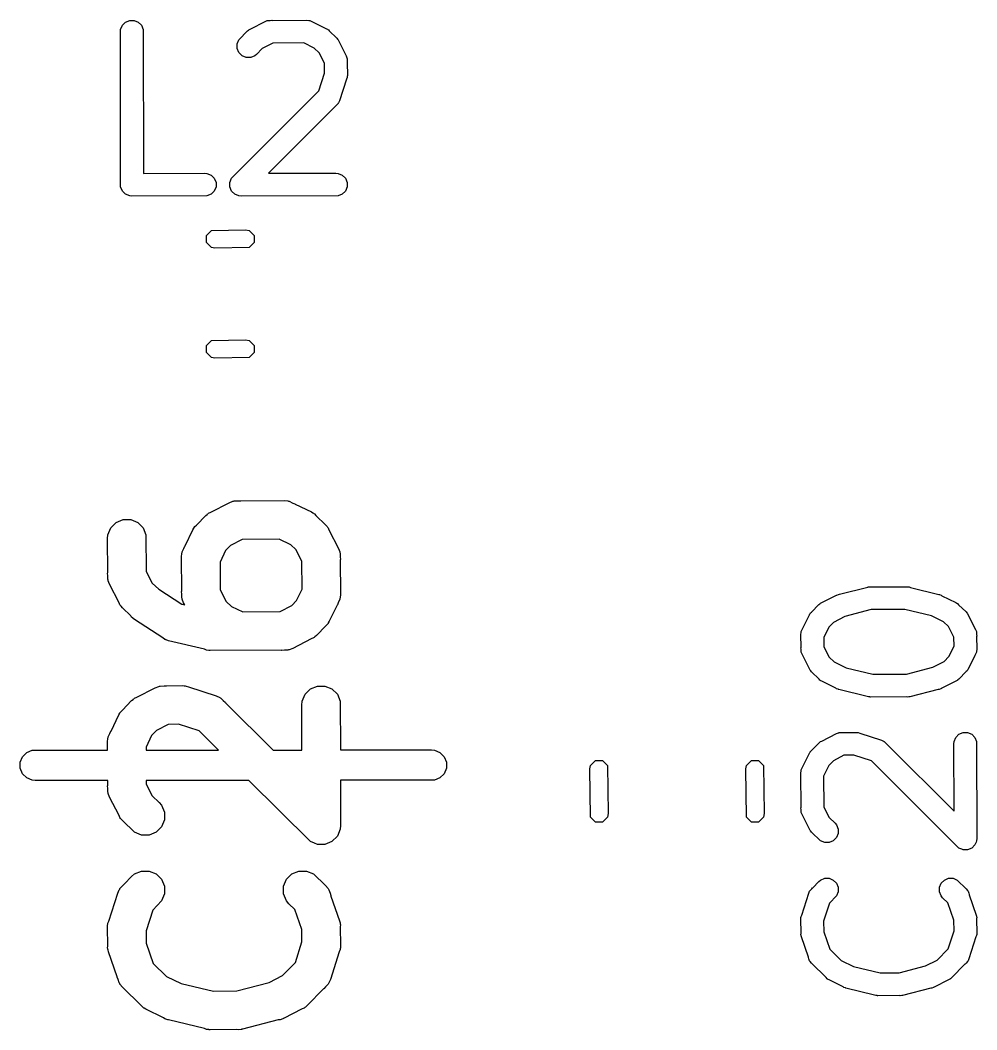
# Model space of a CAD drawing. Extents: x 94 to 206, y -143 to -44.
# Drawn here: x 156.03 to 162.28, y -106.48 to -99.88 of the extents above; entities that cross this region are included whole.
import ezdxf

# ---------------------------------------------------------------- set-up
doc = ezdxf.new("R2010")
doc.units = 0
doc.layers.add('BLACK', color=7, linetype='CONTINUOUS')

msp = doc.modelspace()

# ---------------------------------------------------------------- linework, layer by layer
at = {"layer": 'BLACK', "linetype": 'CONTINUOUS'}
for p, q in [((156.683584, -99.940187), (156.694783, -99.913151)), ((156.694783, -99.913151), (156.715475, -99.892459)), ((156.715475, -99.892459), (156.742511, -99.88126)), ((156.742511, -99.88126), (156.771775, -99.88126)), ((156.771775, -99.88126), (156.798811, -99.892459)), ((156.798811, -99.892459), (156.819503, -99.913151)), ((156.819503, -99.913151), (156.830702, -99.940187)), ((157.533809, -99.936428), (157.628364, -99.887737)), ((157.628364, -99.887737), (157.642095, -99.882482)), ((157.642095, -99.882482), (157.644784, -99.88229)), ((157.644784, -99.88229), (157.647273, -99.88126)), ((157.647273, -99.88126), (157.660342, -99.881185)), ((157.660342, -99.881185), (157.671285, -99.880408)), ((157.671285, -99.880408), (157.673394, -99.881111)), ((157.673394, -99.881111), (157.9, -99.879819)), ((157.9, -99.879819), (157.914632, -99.88126)), ((157.914632, -99.88126), (157.917121, -99.882291)), ((157.917121, -99.882291), (157.919809, -99.882482)), ((157.919809, -99.882482), (157.932802, -99.888786)), ((157.932802, -99.888786), (157.941668, -99.892459)), ((157.941668, -99.892459), (157.94289, -99.893681)), ((157.94289, -99.893681), (158.028779, -99.935356)), ((156.682143, -99.954819), (156.683584, -99.940187)), ((156.683584, -100.969451), (156.682143, -99.954819)), ((156.830702, -99.940187), (156.832038, -100.880997)), ((157.456688, -100.008389), (157.513634, -99.949405)), ((157.513634, -99.949405), (157.519383, -99.944686)), ((157.519383, -99.944686), (157.520683, -99.943188)), ((157.520683, -99.943188), (157.522096, -99.94246)), ((157.522096, -99.94246), (157.524999, -99.940078)), ((157.524999, -99.940078), (157.533809, -99.936428)), ((158.028779, -99.935356), (158.035078, -99.93932)), ((158.035078, -99.93932), (158.036906, -99.940078)), ((158.036906, -99.940078), (158.038076, -99.941208)), ((158.038076, -99.941208), (158.041222, -99.943188)), ((158.041222, -99.943188), (158.046854, -99.949682)), ((158.046854, -99.949682), (158.09589, -99.997024)), ((157.445489, -100.035426), (157.456688, -100.008389)), ((157.445489, -100.064688), (157.445489, -100.035426)), ((157.677476, -100.02973), (157.608725, -100.065133)), ((157.880212, -100.028574), (157.677476, -100.02973)), ((157.948834, -100.061871), (157.880212, -100.028574)), ((158.09589, -99.997024), (158.100608, -100.002773)), ((158.100608, -100.002773), (158.102107, -100.004073)), ((158.102107, -100.004073), (158.102834, -100.005486)), ((158.102834, -100.005486), (158.105217, -100.008389)), ((158.105217, -100.008389), (158.108866, -100.017199)), ((158.108866, -100.017199), (158.157558, -100.111754)), ((157.456688, -100.091725), (157.445489, -100.064688)), ((157.47738, -100.112417), (157.456688, -100.091725)), ((157.504417, -100.123616), (157.47738, -100.112417)), ((157.560716, -100.112417), (157.533679, -100.123616)), ((157.572081, -100.10309), (157.560716, -100.112417)), ((157.608725, -100.065133), (157.572081, -100.10309)), ((157.980161, -100.092115), (157.948834, -100.061871)), ((158.015683, -100.161096), (157.980161, -100.092115)), ((158.157558, -100.111754), (158.162813, -100.125485)), ((157.533679, -100.123616), (157.504417, -100.123616)), ((158.016527, -100.225459), (158.015683, -100.161096)), ((158.162813, -100.125485), (158.163004, -100.128174)), ((158.163004, -100.128174), (158.164035, -100.130663)), ((158.164035, -100.130663), (158.164228, -100.145404)), ((158.164228, -100.145404), (158.164887, -100.154675)), ((158.164887, -100.154675), (158.16437, -100.156225)), ((158.16437, -100.156225), (158.165476, -100.240533)), ((157.979088, -100.34113), (158.016527, -100.225459)), ((158.164887, -100.249914), (158.164405, -100.251401)), ((158.165476, -100.240533), (158.164746, -100.247939)), ((158.164746, -100.247939), (158.164887, -100.249914)), ((158.160157, -100.264525), (158.114008, -100.407107)), ((158.164035, -100.255165), (158.160157, -100.264525)), ((158.164405, -100.251401), (158.164035, -100.255165)), ((157.409069, -100.913151), (157.979088, -100.34113)), ((158.086563, -100.443778), (157.651051, -100.880818)), ((158.08884, -100.44264), (158.086563, -100.443778)), ((158.096511, -100.433795), (158.08884, -100.44264)), ((158.105218, -100.425058), (158.096511, -100.433795)), ((158.106249, -100.422567), (158.105218, -100.425058)), ((158.108014, -100.420533), (158.106249, -100.422567)), ((158.114008, -100.407107), (158.108014, -100.420533)), ((156.832038, -100.880997), (157.233333, -100.879819)), ((157.233333, -100.879819), (157.247965, -100.88126)), ((157.247965, -100.88126), (157.275001, -100.892459)), ((157.275001, -100.892459), (157.295693, -100.913151)), ((157.651051, -100.880818), (158.090476, -100.879819)), ((158.090476, -100.879819), (158.105108, -100.88126)), ((158.105108, -100.88126), (158.132144, -100.892459)), ((158.132144, -100.892459), (158.152836, -100.913151)), ((156.694783, -100.996487), (156.683584, -100.969451)), ((157.295693, -100.913151), (157.306892, -100.940187)), ((157.306892, -100.969451), (157.295693, -100.996487)), ((157.306892, -100.940187), (157.306892, -100.969451)), ((157.39787, -100.940187), (157.409069, -100.913151)), ((157.39787, -100.969451), (157.39787, -100.940187)), ((157.409069, -100.996487), (157.39787, -100.969451)), ((158.152836, -100.913151), (158.164035, -100.940187)), ((158.164035, -100.969451), (158.152836, -100.996487)), ((158.164035, -100.940187), (158.164035, -100.969451)), ((156.715475, -101.017179), (156.694783, -100.996487)), ((156.742511, -101.028378), (156.715475, -101.017179)), ((156.757143, -101.029819), (156.742511, -101.028378)), ((157.247965, -101.028378), (156.757143, -101.029819)), ((157.275001, -101.017179), (157.247965, -101.028378)), ((157.295693, -100.996487), (157.275001, -101.017179)), ((157.429761, -101.017179), (157.409069, -100.996487)), ((157.456797, -101.028378), (157.429761, -101.017179)), ((157.471429, -101.029819), (157.456797, -101.028378)), ((158.105108, -101.028378), (157.471429, -101.029819)), ((158.132144, -101.017179), (158.105108, -101.028378)), ((158.152836, -100.996487), (158.132144, -101.017179)), ((157.244367, -101.287039), (157.276839, -101.254567)), ((157.244367, -101.332961), (157.244367, -101.287039)), ((157.276839, -101.254567), (157.5002, -101.25)), ((157.5002, -101.25), (157.523161, -101.254567)), ((157.523161, -101.254567), (157.555633, -101.287039)), ((157.555633, -101.287039), (157.555633, -101.332961)), ((157.276839, -101.365433), (157.244367, -101.332961)), ((157.2998, -101.37), (157.276839, -101.365433)), ((157.523161, -101.365433), (157.2998, -101.37)), ((157.555633, -101.332961), (157.523161, -101.365433)), ((157.244367, -102.007039), (157.276839, -101.974567)), ((157.244367, -102.052961), (157.244367, -102.007039)), ((157.276839, -101.974567), (157.5002, -101.97)), ((157.5002, -101.97), (157.523161, -101.974567)), ((157.523161, -101.974567), (157.555633, -102.007039)), ((157.555633, -102.007039), (157.555633, -102.052961)), ((157.276839, -102.085433), (157.244367, -102.052961)), ((157.2998, -102.09), (157.276839, -102.085433)), ((157.523161, -102.085433), (157.2998, -102.09)), ((157.555633, -102.052961), (157.523161, -102.085433)), ((157.421039, -103.024566), (157.425256, -103.02282)), ((157.425256, -103.02282), (157.447998, -103.02265)), ((157.447998, -103.02265), (157.465915, -103.021377)), ((157.465915, -103.021377), (157.469259, -103.022491)), ((157.469259, -103.022491), (157.752413, -103.02038)), ((157.752413, -103.02038), (157.777189, -103.02282)), ((157.777189, -103.02282), (157.781405, -103.024566)), ((157.27255, -103.096449), (157.393235, -103.033788)), ((157.393235, -103.033788), (157.416487, -103.02489)), ((157.416487, -103.02489), (157.421039, -103.024566)), ((157.781405, -103.024566), (157.785958, -103.02489)), ((157.785958, -103.02489), (157.809317, -103.036127)), ((157.809317, -103.036127), (157.82297, -103.041783)), ((157.82297, -103.041783), (157.824729, -103.043542)), ((157.824729, -103.043542), (157.930162, -103.094265)), ((156.653761, -103.162736), (156.699542, -103.143773)), ((156.699542, -103.143773), (156.749094, -103.143773)), ((156.749094, -103.143773), (156.794875, -103.162736)), ((157.178398, -103.181686), (157.239278, -103.118053)), ((157.239278, -103.118053), (157.249017, -103.11006)), ((157.249017, -103.11006), (157.251214, -103.107528)), ((157.251214, -103.107528), (157.253635, -103.10627)), ((157.253635, -103.10627), (157.258523, -103.10226)), ((157.258523, -103.10226), (157.27255, -103.096449)), ((157.930162, -103.094265), (157.940824, -103.100976)), ((157.940824, -103.100976), (157.943922, -103.10226)), ((157.943922, -103.10226), (157.94596, -103.10421)), ((157.94596, -103.10421), (157.951231, -103.107528)), ((157.951231, -103.107528), (157.960015, -103.117656)), ((157.960015, -103.117656), (158.023644, -103.17853)), ((156.599758, -103.243557), (156.618721, -103.197776)), ((156.618721, -103.197776), (156.653761, -103.162736)), ((156.794875, -103.162736), (156.829915, -103.197776)), ((156.829915, -103.197776), (156.848878, -103.243557)), ((157.104289, -103.316968), (157.155011, -103.211537)), ((157.155011, -103.211537), (157.161723, -103.200873)), ((157.161723, -103.200873), (157.163007, -103.197774)), ((157.163007, -103.197774), (157.164957, -103.195735)), ((157.164957, -103.195735), (157.168273, -103.190468)), ((157.168273, -103.190468), (157.178398, -103.181686)), ((158.023644, -103.17853), (158.031638, -103.18827)), ((158.031638, -103.18827), (158.034172, -103.190468)), ((158.034172, -103.190468), (158.035429, -103.192889)), ((158.035429, -103.192889), (158.039438, -103.197774)), ((158.039438, -103.197774), (158.045249, -103.211802)), ((158.045249, -103.211802), (158.10791, -103.332488)), ((156.597318, -103.268333), (156.599758, -103.243557)), ((156.599357, -103.491226), (156.597318, -103.268333)), ((156.848878, -103.243557), (156.851071, -103.483264)), ((157.476916, -103.274179), (157.401034, -103.313579)), ((157.719311, -103.272371), (157.476916, -103.274179)), ((157.795384, -103.308969), (157.719311, -103.272371)), ((157.085637, -103.35574), (157.096875, -103.332379)), ((157.096875, -103.332379), (157.10253, -103.318728)), ((157.10253, -103.318728), (157.104289, -103.316968)), ((157.369715, -103.346314), (157.333214, -103.422185)), ((157.401034, -103.313579), (157.369715, -103.346314)), ((157.82812, -103.340288), (157.795384, -103.308969)), ((157.867564, -103.416258), (157.82812, -103.340288)), ((158.10791, -103.332488), (158.116808, -103.35574)), ((157.081127, -103.389285), (157.083567, -103.364509)), ((157.083166, -103.612178), (157.081127, -103.389285)), ((157.083567, -103.364509), (157.085313, -103.360292)), ((157.085313, -103.360292), (157.085637, -103.35574)), ((157.86923, -103.598289), (157.867564, -103.416258)), ((158.116808, -103.35574), (158.117131, -103.360292)), ((158.117131, -103.360292), (158.118878, -103.364509)), ((158.118878, -103.364509), (158.119091, -103.387872)), ((158.119091, -103.387872), (158.120321, -103.405168)), ((158.120321, -103.405168), (158.119278, -103.408295)), ((158.119278, -103.408295), (158.121318, -103.63119)), ((156.851071, -103.483264), (156.890516, -103.559235)), ((157.333214, -103.422185), (157.33488, -103.604216)), ((156.598315, -103.494354), (156.599357, -103.491226)), ((156.599544, -103.511649), (156.598315, -103.494354)), ((156.599758, -103.535014), (156.599544, -103.511649)), ((156.601504, -103.53923), (156.599758, -103.535014)), ((156.601828, -103.543783), (156.601504, -103.53923)), ((156.610726, -103.567034), (156.601828, -103.543783)), ((156.673388, -103.687723), (156.610726, -103.567034)), ((156.890516, -103.559235), (156.933015, -103.599894)), ((156.933015, -103.599894), (157.083256, -103.697889)), ((157.082124, -103.615306), (157.083166, -103.612178)), ((157.083353, -103.632601), (157.082124, -103.615306)), ((157.33488, -103.604216), (157.374325, -103.680188)), ((157.832729, -103.674161), (157.86923, -103.598289)), ((161.382882, -103.632851), (161.567581, -103.585334)), ((161.567581, -103.585334), (161.570117, -103.584958)), ((161.570117, -103.584958), (161.571139, -103.584536)), ((161.571139, -103.584536), (161.573053, -103.584525)), ((161.573053, -103.584525), (161.582125, -103.583184)), ((161.582125, -103.583184), (161.59047, -103.584425)), ((161.59047, -103.584425), (161.823866, -103.583095)), ((161.823866, -103.583095), (161.826419, -103.583346)), ((161.826419, -103.583346), (161.827512, -103.583184)), ((161.827512, -103.583184), (161.829383, -103.583638)), ((161.829383, -103.583638), (161.838498, -103.584536)), ((161.838498, -103.584536), (161.846166, -103.587712)), ((161.846166, -103.587712), (162.032532, -103.632953)), ((157.083567, -103.655966), (157.083353, -103.632601)), ((157.085313, -103.660182), (157.083567, -103.655966)), ((157.085637, -103.664735), (157.085313, -103.660182)), ((157.094535, -103.687986), (157.085637, -103.664735)), ((157.374325, -103.680188), (157.40706, -103.711506)), ((157.801411, -103.706896), (157.832729, -103.674161)), ((158.116808, -103.664735), (158.105569, -103.688095)), ((158.117131, -103.660182), (158.116808, -103.664735)), ((158.118878, -103.655966), (158.117131, -103.660182)), ((158.121318, -103.63119), (158.118878, -103.655966)), ((161.267199, -103.687323), (161.361754, -103.638632)), ((161.361754, -103.638632), (161.362823, -103.638222)), ((161.362823, -103.638222), (161.363259, -103.6379)), ((161.363259, -103.6379), (161.364502, -103.63758)), ((161.364502, -103.63758), (161.375485, -103.633377)), ((161.375485, -103.633377), (161.382882, -103.632851)), ((162.032532, -103.632953), (162.033611, -103.633338)), ((162.033611, -103.633338), (162.034151, -103.633377)), ((162.034151, -103.633377), (162.035358, -103.633962)), ((162.035358, -103.633962), (162.046378, -103.6379)), ((162.046378, -103.6379), (162.051889, -103.641984)), ((162.051889, -103.641984), (162.143121, -103.686251)), ((156.679198, -103.701748), (156.673388, -103.687723)), ((156.683205, -103.706632), (156.679198, -103.701748)), ((156.684464, -103.709055), (156.683205, -103.706632)), ((156.686997, -103.711252), (156.684464, -103.709055)), ((156.694991, -103.720993), (156.686997, -103.711252)), ((156.750676, -103.774267), (156.694991, -103.720993)), ((157.083256, -103.697889), (157.10202, -103.702403)), ((157.10202, -103.702403), (157.094535, -103.687986)), ((157.40706, -103.711506), (157.481657, -103.747393)), ((157.481657, -103.747393), (157.725667, -103.746223)), ((157.725667, -103.746223), (157.801411, -103.706896)), ((158.098155, -103.703506), (158.047434, -103.808938)), ((158.099915, -103.701747), (158.098155, -103.703506)), ((158.105569, -103.688095), (158.099915, -103.701747)), ((161.199682, -103.749335), (161.247024, -103.7003)), ((161.247024, -103.7003), (161.252773, -103.695581)), ((161.252773, -103.695581), (161.254073, -103.694083)), ((161.254073, -103.694083), (161.255486, -103.693355)), ((161.255486, -103.693355), (161.258389, -103.690973)), ((161.258389, -103.690973), (161.267199, -103.687323)), ((161.589968, -103.733071), (161.416596, -103.777674)), ((161.809641, -103.731818), (161.589968, -103.733071)), ((161.983159, -103.77394), (161.809641, -103.731818)), ((162.143121, -103.686251), (162.149417, -103.690214)), ((162.149417, -103.690214), (162.151247, -103.690972)), ((162.151247, -103.690972), (162.152418, -103.692103)), ((162.152418, -103.692103), (162.155564, -103.694083)), ((162.155564, -103.694083), (162.161195, -103.700576)), ((162.161195, -103.700576), (162.210232, -103.747918)), ((162.210232, -103.747918), (162.21495, -103.753667)), ((156.755562, -103.781563), (156.750676, -103.774267)), ((156.774582, -103.797138), (156.755562, -103.781563)), ((156.774712, -103.797263), (156.774582, -103.797138)), ((156.774756, -103.797281), (156.774712, -103.797263)), ((156.774823, -103.797336), (156.774756, -103.797281)), ((156.958805, -103.917339), (156.774823, -103.797336)), ((158.047434, -103.808938), (158.04072, -103.819603)), ((161.143681, -103.853299), (161.185356, -103.767411)), ((161.185356, -103.767411), (161.18932, -103.761111)), ((161.18932, -103.761111), (161.190078, -103.759284)), ((161.190078, -103.759284), (161.191208, -103.758113)), ((161.191208, -103.758113), (161.193188, -103.754968)), ((161.193188, -103.754968), (161.199682, -103.749335)), ((161.416596, -103.777674), (161.342115, -103.816028)), ((162.063176, -103.812766), (161.983159, -103.77394)), ((162.094504, -103.843011), (162.063176, -103.812766)), ((162.21495, -103.753667), (162.21645, -103.754968)), ((162.21645, -103.754968), (162.217177, -103.756381)), ((162.217177, -103.756381), (162.21956, -103.759284)), ((162.21956, -103.759284), (162.223209, -103.768094)), ((162.223209, -103.768094), (162.271901, -103.862649)), ((158.024041, -103.838793), (157.963168, -103.902422)), ((158.034172, -103.830007), (158.024041, -103.838793)), ((158.037489, -103.824736), (158.034172, -103.830007)), ((158.039438, -103.8227), (158.037489, -103.824736)), ((158.04072, -103.819603), (158.039438, -103.8227)), ((161.13126, -103.881558), (161.132291, -103.879068)), ((161.132291, -103.879068), (161.132482, -103.876381)), ((161.132482, -103.876381), (161.138786, -103.863387)), ((161.138786, -103.863387), (161.142459, -103.854522)), ((161.142459, -103.854522), (161.143681, -103.853299)), ((161.311871, -103.847355), (161.278822, -103.915465)), ((161.342115, -103.816028), (161.311871, -103.847355)), ((162.130026, -103.911991), (162.094504, -103.843011)), ((162.271901, -103.862649), (162.277156, -103.87638)), ((162.277156, -103.87638), (162.277347, -103.879069)), ((162.277347, -103.879069), (162.278378, -103.881558)), ((156.972453, -103.927451), (156.958805, -103.917339)), ((156.976555, -103.928916), (156.972453, -103.927451)), ((156.978221, -103.930003), (156.976555, -103.928916)), ((156.981301, -103.930612), (156.978221, -103.930003)), ((156.995897, -103.935827), (156.981301, -103.930612)), ((157.231244, -103.992443), (156.995897, -103.935827)), ((157.929898, -103.924024), (157.809209, -103.986687)), ((157.943923, -103.918215), (157.929898, -103.924024)), ((157.948807, -103.914207), (157.943923, -103.918215)), ((157.95123, -103.912949), (157.948807, -103.914207)), ((157.953427, -103.910415), (157.95123, -103.912949)), ((157.963168, -103.902422), (157.953427, -103.910415)), ((161.129819, -103.89619), (161.13126, -103.881558)), ((161.130924, -103.980496), (161.129819, -103.89619)), ((161.278822, -103.915465), (161.279611, -103.975626)), ((162.130815, -103.972152), (162.130026, -103.911991)), ((162.278378, -103.881558), (162.278571, -103.896299)), ((162.278571, -103.896299), (162.27923, -103.90557)), ((162.27923, -103.90557), (162.278713, -103.90712)), ((162.278713, -103.90712), (162.279819, -103.991428)), ((157.243827, -103.997655), (157.231244, -103.992443)), ((157.259205, -103.999169), (157.243827, -103.997655)), ((157.262429, -103.999945), (157.259205, -103.999169)), ((157.264281, -103.999669), (157.262429, -103.999945)), ((157.268603, -104.000095), (157.264281, -103.999669)), ((157.732838, -103.997867), (157.268603, -104.000095)), ((157.736529, -103.999098), (157.732838, -103.997867)), ((157.755358, -103.997759), (157.736529, -103.999098)), ((157.777189, -103.997655), (157.755358, -103.997759)), ((157.781405, -103.995908), (157.777189, -103.997655)), ((157.785958, -103.995585), (157.781405, -103.995908)), ((157.809209, -103.986687), (157.785958, -103.995585)), ((161.130408, -103.982047), (161.130924, -103.980496)), ((161.131066, -103.991316), (161.130408, -103.982047)), ((161.13126, -104.00606), (161.131066, -103.991316)), ((161.132291, -104.008549), (161.13126, -104.00606)), ((161.132482, -104.011237), (161.132291, -104.008549)), ((161.137737, -104.024969), (161.132482, -104.011237)), ((161.279611, -103.975626), (161.315133, -104.044607)), ((162.097767, -104.040261), (162.130815, -103.972152)), ((162.277156, -104.011238), (162.270848, -104.024236)), ((162.277347, -104.008548), (162.277156, -104.011238)), ((162.278378, -104.00606), (162.277347, -104.008548)), ((162.279819, -103.991428), (162.278378, -104.00606)), ((161.186429, -104.119525), (161.137737, -104.024969)), ((161.315133, -104.044607), (161.346461, -104.074852)), ((161.346461, -104.074852), (161.426477, -104.113677)), ((161.99304, -104.109943), (162.067521, -104.071588)), ((162.067521, -104.071588), (162.097767, -104.040261)), ((162.265957, -104.034317), (162.224282, -104.120207)), ((162.267179, -104.033096), (162.265957, -104.034317)), ((162.270848, -104.024236), (162.267179, -104.033096)), ((161.190078, -104.128334), (161.186429, -104.119525)), ((161.19246, -104.131236), (161.190078, -104.128334)), ((161.193188, -104.13265), (161.19246, -104.131236)), ((161.194686, -104.133949), (161.193188, -104.13265)), ((161.199405, -104.139699), (161.194686, -104.133949)), ((161.24844, -104.18704), (161.199405, -104.139699)), ((161.426477, -104.113677), (161.599995, -104.155799)), ((161.819668, -104.154546), (161.99304, -104.109943)), ((162.209953, -104.138283), (162.162612, -104.187319)), ((162.21645, -104.13265), (162.209953, -104.138283)), ((162.218429, -104.129504), (162.21645, -104.13265)), ((162.21956, -104.128334), (162.218429, -104.129504)), ((162.220317, -104.126506), (162.21956, -104.128334)), ((162.224282, -104.120207), (162.220317, -104.126506)), ((161.254073, -104.193535), (161.24844, -104.18704)), ((161.257218, -104.195514), (161.254073, -104.193535)), ((161.258389, -104.196645), (161.257218, -104.195514)), ((161.260216, -104.197402), (161.258389, -104.196645)), ((161.266516, -104.201367), (161.260216, -104.197402)), ((161.357748, -104.245635), (161.266516, -104.201367)), ((161.599995, -104.155799), (161.819668, -104.154546)), ((162.142435, -104.200295), (162.047883, -104.248986)), ((162.151247, -104.196646), (162.142435, -104.200295)), ((162.154151, -104.194262), (162.151247, -104.196646)), ((162.155564, -104.193535), (162.154151, -104.194262)), ((162.156863, -104.192036), (162.155564, -104.193535)), ((162.162612, -104.187319), (162.156863, -104.192036)), ((156.788744, -104.305971), (156.909425, -104.243312)), ((156.909425, -104.243312), (156.932677, -104.234414)), ((156.932677, -104.234414), (156.937229, -104.23409)), ((156.937229, -104.23409), (156.941446, -104.232344)), ((156.941446, -104.232344), (156.968075, -104.231898)), ((156.968075, -104.231898), (156.982105, -104.230901)), ((156.982105, -104.230901), (156.984282, -104.231626)), ((156.984282, -104.231626), (157.087175, -104.229904)), ((157.087175, -104.229904), (157.099713, -104.231138)), ((157.099713, -104.231138), (157.10306, -104.230901)), ((157.10306, -104.230901), (157.105611, -104.231719)), ((157.105611, -104.231719), (157.111951, -104.232344)), ((157.111951, -104.232344), (157.127046, -104.238596)), ((157.127046, -104.238596), (157.308764, -104.296898)), ((157.888721, -104.286347), (157.923761, -104.251307)), ((157.923761, -104.251307), (157.969542, -104.232344)), ((157.969542, -104.232344), (158.019094, -104.232344)), ((158.019094, -104.232344), (158.064875, -104.251307)), ((158.064875, -104.251307), (158.099915, -104.286347)), ((161.363259, -104.249718), (161.357748, -104.245635)), ((161.374274, -104.253653), (161.363259, -104.249718)), ((161.375485, -104.254241), (161.374274, -104.253653)), ((161.376025, -104.254279), (161.375485, -104.254241)), ((161.377105, -104.254665), (161.376025, -104.254279)), ((161.56347, -104.299905), (161.377105, -104.254665)), ((162.026754, -104.254766), (161.842056, -104.302284)), ((162.034151, -104.254241), (162.026754, -104.254766)), ((162.045133, -104.250038), (162.034151, -104.254241)), ((162.046378, -104.249718), (162.045133, -104.250038)), ((162.046813, -104.249395), (162.046378, -104.249718)), ((162.047883, -104.248986), (162.046813, -104.249395)), ((156.694592, -104.391207), (156.755467, -104.327578)), ((156.755467, -104.327578), (156.765208, -104.319583)), ((156.765208, -104.319583), (156.767404, -104.317052)), ((156.767404, -104.317052), (156.769823, -104.315795)), ((156.769823, -104.315795), (156.774712, -104.311784)), ((156.774712, -104.311784), (156.788744, -104.305971)), ((157.308764, -104.296898), (157.331497, -104.307048)), ((157.331497, -104.307048), (157.334943, -104.310037)), ((157.334943, -104.310037), (157.339161, -104.311784)), ((157.339161, -104.311784), (157.35408, -104.326634)), ((157.35408, -104.326634), (157.368932, -104.339515)), ((157.368932, -104.339515), (157.370825, -104.343301)), ((157.867318, -104.356904), (157.869758, -104.332128)), ((157.869758, -104.332128), (157.888721, -104.286347)), ((158.099915, -104.286347), (158.118878, -104.332128)), ((158.118878, -104.332128), (158.119835, -104.650438)), ((161.571139, -104.303082), (161.56347, -104.299905)), ((161.580253, -104.303979), (161.571139, -104.303082)), ((161.582125, -104.304434), (161.580253, -104.303979)), ((161.583217, -104.304271), (161.582125, -104.304434)), ((161.585771, -104.304523), (161.583217, -104.304271)), ((161.819166, -104.303192), (161.585771, -104.304523)), ((161.827512, -104.304434), (161.819166, -104.303192)), ((161.836583, -104.303092), (161.827512, -104.304434)), ((161.838498, -104.303082), (161.836583, -104.303092)), ((161.839519, -104.302659), (161.838498, -104.303082)), ((161.842056, -104.302284), (161.839519, -104.302659)), ((156.677915, -104.410396), (156.679198, -104.407299)), ((156.679198, -104.407299), (156.681146, -104.405262)), ((156.681146, -104.405262), (156.684464, -104.399992)), ((156.684464, -104.399992), (156.694592, -104.391207)), ((157.370825, -104.343301), (157.679717, -104.650762)), ((157.868201, -104.650623), (157.867318, -104.356904)), ((156.62048, -104.526492), (156.671202, -104.421061)), ((156.671202, -104.421061), (156.677915, -104.410396)), ((156.613066, -104.541903), (156.618721, -104.528252)), ((156.618721, -104.528252), (156.62048, -104.526492)), ((156.917225, -104.523102), (156.885905, -104.555839)), ((156.993603, -104.483445), (156.917225, -104.523102)), ((157.062311, -104.482295), (156.993603, -104.483445)), ((157.19731, -104.525607), (157.062311, -104.482295)), ((157.323311, -104.651024), (157.19731, -104.525607)), ((161.361754, -104.543394), (161.375485, -104.538139)), ((161.375485, -104.538139), (161.378174, -104.537947)), ((161.378174, -104.537947), (161.380663, -104.536917)), ((161.380663, -104.536917), (161.395404, -104.536723)), ((161.395404, -104.536723), (161.404675, -104.536065)), ((161.404675, -104.536065), (161.406225, -104.536581)), ((161.406225, -104.536581), (161.490533, -104.535476)), ((161.490533, -104.535476), (161.497938, -104.536205)), ((161.497938, -104.536205), (161.499913, -104.536065)), ((161.499913, -104.536065), (161.501399, -104.536546)), ((161.501399, -104.536546), (161.505165, -104.536917)), ((161.505165, -104.536917), (161.514528, -104.540795)), ((161.514528, -104.540795), (161.657107, -104.586944)), ((162.163151, -104.548116), (162.190187, -104.536917)), ((162.190187, -104.536917), (162.219451, -104.536917)), ((162.219451, -104.536917), (162.246487, -104.548116)), ((156.597318, -104.598809), (156.599758, -104.574033)), ((156.597711, -104.651558), (156.597318, -104.598809)), ((156.599758, -104.574033), (156.601504, -104.569816)), ((156.601504, -104.569816), (156.601828, -104.565264)), ((156.601828, -104.565264), (156.613066, -104.541903)), ((156.885905, -104.555839), (156.849309, -104.631909)), ((161.199682, -104.654097), (161.247024, -104.605062)), ((161.247024, -104.605062), (161.252773, -104.600343)), ((161.252773, -104.600343), (161.254073, -104.598845)), ((161.254073, -104.598845), (161.255486, -104.598117)), ((161.255486, -104.598117), (161.258389, -104.595735)), ((161.258389, -104.595735), (161.267199, -104.592085)), ((161.267199, -104.592085), (161.361754, -104.543394)), ((161.657107, -104.586944), (161.670532, -104.592938)), ((161.670532, -104.592938), (161.672567, -104.594703)), ((161.672567, -104.594703), (161.675058, -104.595735)), ((161.675058, -104.595735), (161.683794, -104.60444)), ((161.683794, -104.60444), (161.692639, -104.612112)), ((162.129819, -104.610476), (162.13126, -104.595844)), ((162.13126, -104.595844), (162.142459, -104.568808)), ((162.142459, -104.568808), (162.163151, -104.548116)), ((162.246487, -104.548116), (162.267179, -104.568808)), ((162.267179, -104.568808), (162.278378, -104.595844)), ((162.278378, -104.595844), (162.279819, -105.229523)), ((156.041853, -104.694443), (156.069443, -104.666853)), ((156.069443, -104.666853), (156.105491, -104.651921)), ((156.105491, -104.651921), (156.597711, -104.651558)), ((156.849309, -104.631909), (156.849454, -104.651373)), ((156.849454, -104.651373), (157.323311, -104.651024)), ((157.679717, -104.650762), (157.868201, -104.650623)), ((158.119835, -104.650438), (158.715, -104.65)), ((158.715, -104.65), (158.734509, -104.651921)), ((158.734509, -104.651921), (158.770557, -104.666853)), ((158.770557, -104.666853), (158.798147, -104.694443)), ((161.143681, -104.758061), (161.185356, -104.672173)), ((161.185356, -104.672173), (161.18932, -104.665873)), ((161.18932, -104.665873), (161.190078, -104.664046)), ((161.190078, -104.664046), (161.191208, -104.662875)), ((161.191208, -104.662875), (161.193188, -104.65973)), ((161.193188, -104.65973), (161.199682, -104.654097)), ((161.692639, -104.612112), (161.693777, -104.614389)), ((161.693777, -104.614389), (162.130818, -105.0499)), ((162.130818, -105.0499), (162.129819, -104.610476)), ((156.026921, -104.730491), (156.041853, -104.694443)), ((156.026921, -104.769509), (156.026921, -104.730491)), ((158.798147, -104.694443), (158.813079, -104.730491)), ((158.813079, -104.730491), (158.813079, -104.769509)), ((159.754567, -104.750772), (159.787039, -104.7183)), ((159.787039, -104.7183), (159.832961, -104.7183)), ((159.832961, -104.7183), (159.865433, -104.750772)), ((160.774567, -104.750772), (160.807039, -104.7183)), ((160.807039, -104.7183), (160.852961, -104.7183)), ((160.852961, -104.7183), (160.885433, -104.750772)), ((161.342115, -104.72079), (161.311871, -104.752117)), ((161.411096, -104.685268), (161.342115, -104.72079)), ((161.475459, -104.684424), (161.411096, -104.685268)), ((161.59113, -104.721864), (161.475459, -104.684424)), ((162.163151, -105.291884), (161.59113, -104.721864)), ((156.041853, -104.805557), (156.026921, -104.769509)), ((158.813079, -104.769509), (158.798147, -104.805557)), ((159.75, -104.773733), (159.754567, -104.750772)), ((159.754567, -105.089228), (159.75, -104.773733)), ((159.865433, -104.750772), (159.87, -105.066267)), ((160.77, -104.773733), (160.774567, -104.750772)), ((160.774567, -105.089228), (160.77, -104.773733)), ((160.885433, -104.750772), (160.89, -105.066267)), ((161.129819, -104.800952), (161.13126, -104.78632)), ((161.131111, -105.027556), (161.129819, -104.800952)), ((161.13126, -104.78632), (161.132291, -104.78383)), ((161.132291, -104.78383), (161.132482, -104.781143)), ((161.132482, -104.781143), (161.138786, -104.768149)), ((161.138786, -104.768149), (161.142459, -104.759284)), ((161.142459, -104.759284), (161.143681, -104.758061)), ((161.311871, -104.752117), (161.278574, -104.820739)), ((156.069443, -104.833147), (156.041853, -104.805557)), ((156.105491, -104.848079), (156.069443, -104.833147)), ((156.125, -104.85), (156.105491, -104.848079)), ((156.599188, -104.84965), (156.125, -104.85)), ((156.599429, -104.881961), (156.599188, -104.84965)), ((157.522179, -104.848971), (156.850931, -104.849465)), ((156.850931, -104.849465), (156.851117, -104.874306)), ((157.92376, -105.248691), (157.522179, -104.848971)), ((158.734509, -104.848079), (158.120431, -104.848531)), ((158.120431, -104.848531), (158.121318, -105.143095)), ((158.770557, -104.833147), (158.734509, -104.848079)), ((158.798147, -104.805557), (158.770557, -104.833147)), ((161.278574, -104.820739), (161.27973, -105.023475)), ((156.598315, -104.885306), (156.599429, -104.881961)), ((156.599588, -104.903222), (156.598315, -104.885306)), ((156.599758, -104.925966), (156.599588, -104.903222)), ((156.601504, -104.930182), (156.599758, -104.925966)), ((156.601828, -104.934734), (156.601504, -104.930182)), ((156.610726, -104.957986), (156.601828, -104.934734)), ((156.851117, -104.874306), (156.890515, -104.950187)), ((156.673388, -105.078675), (156.610726, -104.957986)), ((156.890515, -104.950187), (156.935073, -104.992816)), ((156.935073, -104.992816), (156.950867, -105.012061)), ((156.950867, -105.012061), (156.96983, -105.057842)), ((156.96983, -105.057842), (156.96983, -105.107396)), ((159.87, -105.066267), (159.865433, -105.089228)), ((160.89, -105.066267), (160.885433, -105.089228)), ((161.130408, -105.029666), (161.131111, -105.027556)), ((161.131185, -105.040608), (161.130408, -105.029666)), ((161.13126, -105.053679), (161.131185, -105.040608)), ((161.132291, -105.056168), (161.13126, -105.053679)), ((161.132482, -105.058856), (161.132291, -105.056168)), ((161.137737, -105.072588), (161.132482, -105.058856)), ((161.27973, -105.023475), (161.315133, -105.092226)), ((156.679198, -105.092701), (156.673388, -105.078675)), ((156.683206, -105.097585), (156.679198, -105.092701)), ((156.684464, -105.100008), (156.683206, -105.097585)), ((156.686997, -105.102205), (156.684464, -105.100008)), ((156.694991, -105.111946), (156.686997, -105.102205)), ((156.774712, -105.188216), (156.694991, -105.111946)), ((156.96983, -105.107396), (156.950867, -105.153177)), ((159.787039, -105.1217), (159.754567, -105.089228)), ((159.832961, -105.1217), (159.787039, -105.1217)), ((159.865433, -105.089228), (159.832961, -105.1217)), ((160.807039, -105.1217), (160.774567, -105.089228)), ((160.852961, -105.1217), (160.807039, -105.1217)), ((160.885433, -105.089228), (160.852961, -105.1217)), ((161.186429, -105.167144), (161.137737, -105.072588)), ((161.315133, -105.092226), (161.35309, -105.128871)), ((161.35309, -105.128871), (161.362417, -105.140236)), ((156.820493, -105.207179), (156.774712, -105.188216)), ((156.915828, -105.188216), (156.870047, -105.207179)), ((156.950867, -105.153177), (156.915828, -105.188216)), ((158.118878, -105.167871), (158.099915, -105.213652)), ((158.121318, -105.143095), (158.118878, -105.167871)), ((161.190078, -105.175953), (161.186429, -105.167144)), ((161.19246, -105.178855), (161.190078, -105.175953)), ((161.193188, -105.180269), (161.19246, -105.178855)), ((161.194686, -105.181568), (161.193188, -105.180269)), ((161.199405, -105.187318), (161.194686, -105.181568)), ((161.258389, -105.244264), (161.199405, -105.187318)), ((161.362417, -105.140236), (161.373616, -105.167272)), ((161.373616, -105.196535), (161.362417, -105.223571)), ((161.373616, -105.167272), (161.373616, -105.196535)), ((156.870047, -105.207179), (156.820493, -105.207179)), ((157.923761, -105.248692), (157.92376, -105.248691)), ((157.950578, -105.259799), (157.923761, -105.248692)), ((157.969541, -105.267655), (157.950578, -105.259799)), ((158.064875, -105.248692), (158.019094, -105.267655)), ((158.099915, -105.213652), (158.064875, -105.248692)), ((161.285425, -105.255463), (161.258389, -105.244264)), ((161.314688, -105.255463), (161.285425, -105.255463)), ((161.341724, -105.244264), (161.314688, -105.255463)), ((161.362417, -105.223571), (161.341724, -105.244264)), ((162.275098, -105.252073), (162.26718, -105.271191)), ((162.278378, -105.244155), (162.275098, -105.252073)), ((162.279819, -105.229523), (162.278378, -105.244155)), ((157.969542, -105.267655), (157.969541, -105.267654)), ((157.969541, -105.267654), (157.969541, -105.267655)), ((158.019094, -105.267655), (157.969542, -105.267655)), ((162.182268, -105.299802), (162.163151, -105.291884)), ((162.190187, -105.303082), (162.182268, -105.299802)), ((162.190188, -105.303082), (162.190187, -105.303082)), ((162.219451, -105.303082), (162.190188, -105.303082)), ((162.246487, -105.291883), (162.219451, -105.303082)), ((162.26718, -105.271191), (162.246487, -105.291883)), ((156.755467, -105.476625), (156.774712, -105.460831)), ((156.774712, -105.460831), (156.820493, -105.441868)), ((156.820493, -105.441868), (156.870047, -105.441868)), ((156.870047, -105.441868), (156.915828, -105.460831)), ((156.915828, -105.460831), (156.950867, -105.49587)), ((157.767768, -105.495871), (157.802806, -105.460832)), ((157.802806, -105.460832), (157.848587, -105.441869)), ((157.848587, -105.441869), (157.898141, -105.441868)), ((157.898141, -105.441868), (157.943922, -105.460831)), ((157.943922, -105.460831), (158.023644, -105.537101)), ((156.699634, -105.534984), (156.706928, -105.526575)), ((156.706928, -105.526575), (156.708369, -105.525854)), ((156.708369, -105.525854), (156.755467, -105.476625)), ((156.950867, -105.49587), (156.96983, -105.541651)), ((157.748805, -105.541652), (157.767768, -105.495871)), ((161.207608, -105.55065), (161.247024, -105.509824)), ((161.247024, -105.509824), (161.258389, -105.500497)), ((161.258389, -105.500497), (161.285425, -105.489298)), ((161.285425, -105.489298), (161.314688, -105.489298)), ((161.314688, -105.489298), (161.341724, -105.500497)), ((161.341724, -105.500497), (161.362417, -105.52119)), ((161.362417, -105.52119), (161.373616, -105.548226)), ((162.036021, -105.548226), (162.047219, -105.52119)), ((162.047219, -105.52119), (162.067912, -105.500497)), ((162.067912, -105.500497), (162.094948, -105.489298)), ((162.094948, -105.489298), (162.124211, -105.489298)), ((162.124211, -105.489298), (162.151247, -105.500496)), ((162.151247, -105.500496), (162.210232, -105.557442)), ((156.606009, -105.768463), (156.664311, -105.586743)), ((156.664311, -105.586743), (156.674461, -105.56401)), ((156.674461, -105.56401), (156.677451, -105.560561)), ((156.677451, -105.560561), (156.679198, -105.556346)), ((156.679198, -105.556346), (156.699634, -105.534984)), ((156.96983, -105.591205), (156.950867, -105.636986)), ((156.96983, -105.541651), (156.96983, -105.591205)), ((157.748806, -105.591206), (157.748805, -105.541652)), ((157.767769, -105.636987), (157.748806, -105.591206)), ((158.023644, -105.537101), (158.039438, -105.556345)), ((158.039438, -105.556345), (158.041185, -105.560562)), ((158.041185, -105.560562), (158.044175, -105.56401)), ((158.044175, -105.56401), (158.052085, -105.586877)), ((158.052085, -105.586877), (158.058402, -105.602126)), ((161.135138, -105.729337), (161.181287, -105.586759)), ((161.181287, -105.586759), (161.187281, -105.573334)), ((161.187281, -105.573334), (161.189046, -105.571298)), ((161.189046, -105.571298), (161.190078, -105.568808)), ((161.190078, -105.568808), (161.201181, -105.557306)), ((161.201181, -105.557306), (161.206455, -105.551227)), ((161.206455, -105.551227), (161.207608, -105.55065)), ((161.373616, -105.577489), (161.362417, -105.604525)), ((161.373616, -105.548226), (161.373616, -105.577489)), ((162.036021, -105.577489), (162.036021, -105.548226)), ((162.04722, -105.604525), (162.036021, -105.577489)), ((162.210232, -105.557442), (162.21956, -105.568808)), ((162.21956, -105.568808), (162.22059, -105.571296)), ((162.22059, -105.571296), (162.222357, -105.573333)), ((162.222357, -105.573333), (162.226804, -105.586296)), ((162.226804, -105.586296), (162.230759, -105.595844)), ((162.230759, -105.595844), (162.230759, -105.597824)), ((156.950867, -105.636986), (156.89338, -105.697073)), ((157.783563, -105.656231), (157.767769, -105.636987)), ((157.822496, -105.693478), (157.783563, -105.656231)), ((158.058402, -105.602126), (158.058402, -105.605136)), ((158.058402, -105.605136), (158.114801, -105.768172)), ((161.316376, -105.652213), (161.278767, -105.768406)), ((161.362417, -105.604525), (161.316376, -105.652213)), ((162.056548, -105.615891), (162.04722, -105.604525)), ((162.09127, -105.649412), (162.056548, -105.615891)), ((162.129934, -105.762118), (162.09127, -105.649412)), ((162.230759, -105.597824), (162.27597, -105.729615)), ((156.89338, -105.697073), (156.849709, -105.833195)), ((157.867576, -105.823795), (157.822496, -105.693478)), ((156.598315, -105.792448), (156.599133, -105.789896)), ((156.598552, -105.795794), (156.598315, -105.792448)), ((156.599133, -105.789896), (156.599758, -105.783557)), ((156.599758, -105.783557), (156.606009, -105.768463)), ((158.114801, -105.768172), (158.117594, -105.780458)), ((158.117594, -105.780458), (158.118878, -105.783557)), ((158.118878, -105.783557), (158.118924, -105.786305)), ((158.118924, -105.786305), (158.120321, -105.792449)), ((158.120321, -105.792449), (158.119273, -105.807185)), ((161.129819, -105.753333), (161.130548, -105.745927)), ((161.131069, -105.84865), (161.129819, -105.753333)), ((161.130408, -105.743953), (161.130889, -105.742466)), ((161.130548, -105.745927), (161.130408, -105.743953)), ((161.130889, -105.742466), (161.13126, -105.738701)), ((161.13126, -105.738701), (161.135138, -105.729337)), ((161.278767, -105.768406), (161.279703, -105.839784)), ((162.13087, -105.833497), (162.129934, -105.762118)), ((162.27597, -105.729615), (162.277619, -105.73687)), ((162.277619, -105.73687), (162.278378, -105.738701)), ((162.278378, -105.738701), (162.278398, -105.740297)), ((162.278398, -105.740297), (162.27923, -105.743952)), ((162.27923, -105.743952), (162.278568, -105.753252)), ((162.278568, -105.753252), (162.279819, -105.848571)), ((156.597318, -105.808333), (156.598552, -105.795794)), ((156.599362, -105.930432), (156.597318, -105.808333)), ((156.849709, -105.833195), (156.851059, -105.913822)), ((157.868926, -105.904422), (157.867576, -105.823795)), ((158.119273, -105.807185), (158.121318, -105.929285)), ((161.130408, -105.857951), (161.131069, -105.84865)), ((161.131239, -105.861605), (161.130408, -105.857951)), ((161.279703, -105.839784), (161.318562, -105.953056)), ((162.093348, -105.949424), (162.13087, -105.833497)), ((162.278748, -105.859439), (162.278378, -105.863203)), ((162.27923, -105.857952), (162.278748, -105.859439)), ((162.279819, -105.848571), (162.279089, -105.855977)), ((162.279089, -105.855977), (162.27923, -105.857952)), ((156.851059, -105.913822), (156.896537, -106.045289)), ((157.825434, -106.039986), (157.868926, -105.904422)), ((161.13126, -105.863203), (161.131239, -105.861605)), ((161.132018, -105.865034), (161.13126, -105.863203)), ((161.133668, -105.872288), (161.132018, -105.865034)), ((161.178879, -106.004078), (161.133668, -105.872288)), ((162.2745, -105.872563), (162.228351, -106.015145)), ((162.278378, -105.863203), (162.2745, -105.872563)), ((156.598315, -105.94517), (156.599362, -105.930432)), ((156.599712, -105.951313), (156.598315, -105.94517)), ((156.599758, -105.954061), (156.599712, -105.951313)), ((156.60104, -105.957158), (156.599758, -105.954061)), ((156.603835, -105.969446), (156.60104, -105.957158)), ((156.660234, -106.132481), (156.603835, -105.969446)), ((158.112624, -105.969157), (158.054325, -106.150875)), ((158.118878, -105.954061), (158.112624, -105.969157)), ((158.119502, -105.94772), (158.118878, -105.954061)), ((158.120321, -105.945169), (158.119502, -105.94772)), ((158.121318, -105.929285), (158.120083, -105.941823)), ((158.120083, -105.941823), (158.120321, -105.945169)), ((161.318562, -105.953056), (161.394286, -106.027333)), ((162.020558, -106.023632), (162.093348, -105.949424)), ((156.896537, -106.045289), (156.984175, -106.130769)), ((157.742265, -106.125252), (157.825434, -106.039986)), ((161.178879, -106.006059), (161.178879, -106.004078)), ((161.182834, -106.015608), (161.178879, -106.006059)), ((161.187281, -106.02857), (161.182834, -106.015608)), ((161.189046, -106.030605), (161.187281, -106.02857)), ((161.190078, -106.033096), (161.189046, -106.030605)), ((161.199405, -106.044461), (161.190078, -106.033096)), ((161.295172, -106.138398), (161.199405, -106.044461)), ((161.394286, -106.027333), (161.474096, -106.066058)), ((161.945421, -106.062324), (162.020558, -106.023632)), ((162.201479, -106.051529), (162.114994, -106.139699)), ((162.203183, -106.050678), (162.201479, -106.051529)), ((162.209813, -106.043033), (162.203183, -106.050678)), ((162.219561, -106.033096), (162.209813, -106.043033)), ((162.220592, -106.030605), (162.219561, -106.033096)), ((162.222357, -106.028571), (162.220592, -106.030605)), ((162.228351, -106.015145), (162.222357, -106.028571)), ((161.474096, -106.066058), (161.647219, -106.108084)), ((161.647219, -106.108084), (161.771991, -106.106942)), ((161.771991, -106.106942), (161.945421, -106.062324)), ((156.660234, -106.135491), (156.660234, -106.132481)), ((156.666548, -106.150734), (156.660234, -106.135491)), ((156.674461, -106.173608), (156.666548, -106.150734)), ((156.677451, -106.177056), (156.674461, -106.173608)), ((156.679198, -106.181272), (156.677451, -106.177056)), ((156.694991, -106.200517), (156.679198, -106.181272)), ((156.984175, -106.130769), (157.079006, -106.17639)), ((157.079006, -106.17639), (157.291442, -106.227495)), ((157.442329, -106.22571), (157.655138, -106.17049)), ((157.655138, -106.17049), (157.742265, -106.125252)), ((158.039438, -106.181272), (158.022205, -106.198939)), ((158.041184, -106.177056), (158.039438, -106.181272)), ((158.044175, -106.173608), (158.041184, -106.177056)), ((158.054325, -106.150875), (158.044175, -106.173608)), ((161.301692, -106.145916), (161.295172, -106.138398)), ((161.304885, -106.147926), (161.301692, -106.145916)), ((161.306008, -106.149027), (161.304885, -106.147926)), ((161.30784, -106.149785), (161.306008, -106.149027)), ((161.314135, -106.153748), (161.30784, -106.149785)), ((161.405367, -106.198016), (161.314135, -106.153748)), ((162.094816, -106.152676), (162.000264, -106.201367)), ((162.103628, -106.149027), (162.094816, -106.152676)), ((162.106532, -106.146643), (162.103628, -106.149027)), ((162.107945, -106.145916), (162.106532, -106.146643)), ((162.109244, -106.144417), (162.107945, -106.145916)), ((162.114994, -106.139699), (162.109244, -106.144417)), ((156.817408, -106.31992), (156.694991, -106.200517)), ((157.291442, -106.227495), (157.442329, -106.22571)), ((158.009154, -106.212319), (157.902691, -106.321469)), ((158.011708, -106.211043), (158.009154, -106.212319)), ((158.022205, -106.198939), (158.011708, -106.211043)), ((161.410878, -106.202099), (161.405367, -106.198016)), ((161.421893, -106.206034), (161.410878, -106.202099)), ((161.423104, -106.206622), (161.421893, -106.206034)), ((161.423644, -106.20666), (161.423104, -106.206622)), ((161.424724, -106.207046), (161.423644, -106.20666)), ((161.611089, -106.252286), (161.424724, -106.207046)), ((161.618758, -106.255463), (161.611089, -106.252286)), ((161.627872, -106.25636), (161.618758, -106.255463)), ((161.629744, -106.256815), (161.627872, -106.25636)), ((161.630836, -106.256652), (161.629744, -106.256815)), ((161.63339, -106.256904), (161.630836, -106.256652)), ((161.771969, -106.255636), (161.63339, -106.256904)), ((161.779893, -106.256815), (161.771969, -106.255636)), ((161.788917, -106.25548), (161.779893, -106.256815)), ((161.790879, -106.255463), (161.788917, -106.25548)), ((161.7919, -106.25504), (161.790879, -106.255463)), ((161.794437, -106.254665), (161.7919, -106.25504)), ((161.979135, -106.207147), (161.794437, -106.254665)), ((161.986532, -106.206622), (161.979135, -106.207147)), ((161.997514, -106.202419), (161.986532, -106.206622)), ((161.998759, -106.202099), (161.997514, -106.202419)), ((161.999194, -106.201776), (161.998759, -106.202099)), ((162.000264, -106.201367), (161.999194, -106.201776)), ((156.82788, -106.331995), (156.817408, -106.31992)), ((157.902691, -106.321469), (157.892951, -106.329462)), ((156.833257, -106.33538), (156.82788, -106.331995)), ((156.835188, -106.337263), (156.833257, -106.33538)), ((156.838288, -106.338547), (156.835188, -106.337263)), ((156.848949, -106.345258), (156.838288, -106.338547)), ((156.963597, -106.400413), (156.848949, -106.345258)), ((157.869414, -106.343075), (157.748734, -106.405735)), ((157.883447, -106.337263), (157.869414, -106.343075)), ((157.888334, -106.333251), (157.883447, -106.337263)), ((157.890755, -106.331995), (157.888334, -106.333251)), ((157.892951, -106.329462), (157.890755, -106.331995)), ((156.972453, -106.406975), (156.963597, -106.400413)), ((156.991037, -106.413614), (156.972453, -106.406975)), ((156.993154, -106.414633), (156.991037, -106.413614)), ((156.994069, -106.414698), (156.993154, -106.414633)), ((156.995897, -106.415351), (156.994069, -106.414698)), ((157.231244, -106.471967), (156.995897, -106.415351)), ((157.713345, -106.415495), (157.480834, -106.475827)), ((157.725482, -106.414633), (157.713345, -106.415495)), ((157.744041, -106.40753), (157.725482, -106.414633)), ((157.746183, -106.406975), (157.744041, -106.40753)), ((157.746919, -106.406429), (157.746183, -106.406975)), ((157.748734, -106.405735), (157.746919, -106.406429)), ((157.243827, -106.477179), (157.231244, -106.471967)), ((157.259205, -106.478693), (157.243827, -106.477179)), ((157.262429, -106.479469), (157.259205, -106.478693)), ((157.264281, -106.479193), (157.262429, -106.479469)), ((157.268603, -106.479619), (157.264281, -106.479193)), ((157.443319, -106.477551), (157.268603, -106.479619)), ((157.456206, -106.479469), (157.443319, -106.477551)), ((157.47142, -106.477219), (157.456206, -106.479469)), ((157.474808, -106.477179), (157.47142, -106.477219)), ((157.476538, -106.476462), (157.474808, -106.477179)), ((157.480834, -106.475827), (157.476538, -106.476462))]:
    msp.add_line(p, q, dxfattribs=at)

doc.saveas('drawing.dxf')
